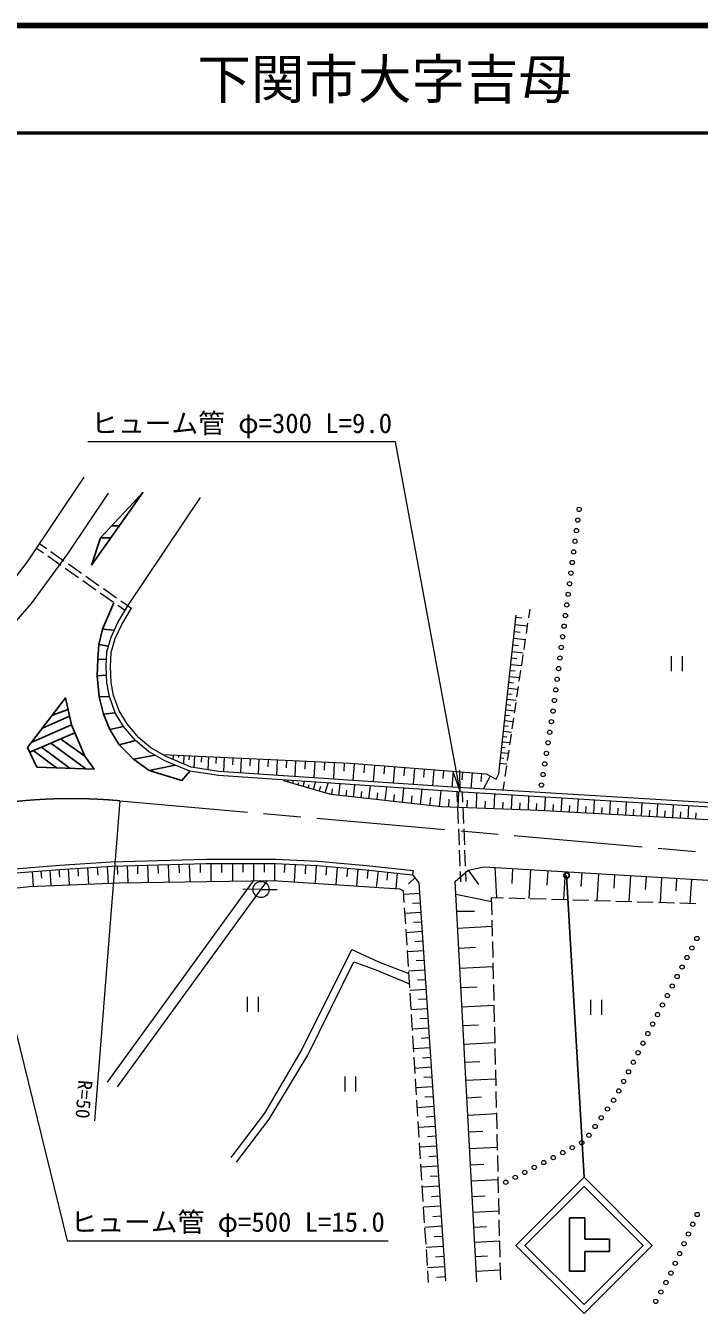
# Model space of a CAD drawing. Units: millimetres, scale not verified. Extents: x 40000 to 680000, y 20000 to 380000.
# Drawn here: x 388966 to 451916, y 260248 to 380000 of the extents above; entities that cross this region are included whole.
import ezdxf
from ezdxf.enums import TextEntityAlignment as Align

# ---------------------------------------------------------------- set-up
doc = ezdxf.new("R2010")
doc.units = ezdxf.units.MM
doc.header["$LTSCALE"] = 1000
doc.linetypes.add('CHAIN', pattern=[18.5, 12, -1.5, 3.5, -1.5])
for name, color, linetype, lineweight in [('M-BMK', 2, 'CHAIN', 13), ('M-STR-HTXT', 7, 'Continuous', 13), ('M-STR-STRC', 7, 'Continuous', 25), ('M-TTL', 2, 'Continuous', 140), ('M-TTL-LINE', 7, 'Continuous', 50), ('M-WORK', 1, 'Continuous', 13)]:
    doc.layers.add(name, color=color, linetype=linetype, lineweight=lineweight)
doc.layers.add('M-TTL-TXT', color=7, linetype='Continuous')
doc.styles.add('ＭＳ ゴシック', font='')
doc.styles.get('ＭＳ ゴシック').set_extended_font_data('MS Gothic')

# ---------------------------------------------------------------- blocks, each defined once
blk = doc.blocks.new('open_arrow')
at = {"color": 0, "linetype": 'Continuous', "lineweight": -2}
blk.add_lwpolyline([(7.5, 1.25), (0, 0), (7.5, -1.25)], dxfattribs=at)

msp = doc.modelspace()

# ---------------------------------------------------------------- linework, layer by layer
at = {"layer": 'M-BMK'}
msp.add_line((397755, 307569), (459977, 302100), dxfattribs=at)
msp.add_arc((393254, 257772), 50000, 84.8357, 126.01993, dxfattribs=at)
at = {"layer": 'M-STR-HTXT'}
msp.add_line((397755, 307569), (395398, 277662), dxfattribs=at)
for points in [[(429579, 308399), (423521, 341102), (394771, 341102)], [(384800, 299094), (392843, 266476), (422843, 266476)]]:
    msp.add_lwpolyline(points, dxfattribs=at)
at = {"layer": 'M-STR-STRC'}
for p, q in [((397021, 333269), (397737, 333280)), ((395971, 332149), (396933, 332147)), ((396157, 323625), (397264, 323509)), ((395805, 322171), (396719, 322027)), ((395698, 320814), (396531, 320775)), ((395636, 319260), (396526, 319309)), ((396799, 317312), (395849, 317275)), ((393068, 315475), (390528, 314357)), ((391465, 315579), (392929, 316116)), ((396256, 315680), (397346, 315795)), ((389352, 312129), (393567, 313925)), ((393244, 314668), (389495, 313011)), ((396819, 314225), (398112, 314529)), ((390452, 312597), (393126, 310609)), ((391336, 312974), (394606, 310553)), ((394511, 311760), (392227, 313354)), ((397694, 312803), (399222, 313215)), ((389670, 312264), (391857, 310658)), ((399055, 311458), (401072, 311830)), ((400493, 310410), (402953, 310912)), ((441139, 272398), (439512, 300595)), ((439779, 268621), (439779, 263636)), ((441218, 268621), (439779, 268621)), ((441218, 266608), (441218, 268621)), ((441218, 266608), (443519, 266608)), ((443519, 266608), (443519, 265457)), ((441218, 263636), (441218, 265457)), ((441218, 265457), (443519, 265457)), ((439779, 263636), (441218, 263636))]:
    msp.add_line(p, q, dxfattribs=at)
for points in [[(395127, 329600), (399927, 336370), (395971, 332149)], [(389147, 312557), (392697, 317185), (393244, 314668), (394511, 311760), (395355, 310524), (390023, 310728)], [(441139, 259670), (447503, 266034), (441139, 272398), (434775, 266034)], [(441139, 260518), (446654, 266034), (441139, 271549), (435623, 266034)]]:
    msp.add_lwpolyline(points, close=True, dxfattribs=at)
msp.add_lwpolyline([(397207, 326086), (396157, 323625), (395805, 322171), (395698, 320814), (395636, 319260), (395849, 317275), (396256, 315680), (396819, 314225), (397694, 312803), (399055, 311458), (400493, 310410), (403574, 309472), (404320, 310338)], dxfattribs=at)
msp.add_circle((439512, 300595), 250, dxfattribs=at)
at = {"layer": 'M-TTL'}
msp.add_line((680000, 380000), (40000, 380000), dxfattribs=at)
at = {"layer": 'M-TTL-LINE'}
msp.add_line((40000, 370000), (680000, 370000), dxfattribs=at)
at = {"layer": 'M-WORK'}
for p, q in [((398503, 325787), (405289, 335915)), ((390624, 330714), (389986, 331163)), ((390911, 331123), (390273, 331572)), ((392547, 329973), (391320, 330836)), ((392260, 329564), (391033, 330427)), ((394184, 328823), (392956, 329686)), ((393896, 328414), (392669, 329276)), ((395532, 327264), (394305, 328126)), ((395820, 327673), (394593, 328535)), ((397168, 326114), (395941, 326976)), ((397456, 326523), (396229, 327385)), ((398215, 325378), (397578, 325826)), ((398503, 325787), (397865, 326235)), ((398503, 325787), (398849, 325586)), ((434773, 324737), (435340, 324675)), ((436061, 325470), (435944, 324681)), ((434628, 323406), (435170, 323347)), ((434699, 324057), (435833, 323933)), ((435870, 324186), (435724, 323197)), ((434489, 322134), (435007, 322078)), ((434557, 322756), (435641, 322638)), ((435650, 322702), (435504, 321713)), ((434421, 321513), (435457, 321400)), ((435430, 321218), (435284, 320229)), ((449293, 321091), (449293, 319691)), ((450343, 319691), (450343, 321091)), ((434229, 319757), (434703, 319705)), ((434291, 320324), (435282, 320216)), ((434356, 320919), (434851, 320865)), ((434108, 318646), (434560, 318597)), ((434167, 319189), (435114, 319085)), ((435210, 319735), (435063, 318746)), ((433992, 317584), (434425, 317537)), ((434049, 318103), (434954, 318004)), ((434990, 318251), (434843, 317262)), ((433881, 316569), (434295, 316523)), ((433936, 317066), (434800, 316971)), ((434770, 316767), (434623, 315778)), ((433719, 315077), (434507, 314991)), ((433773, 315574), (434167, 315531)), ((433827, 316072), (434653, 315981)), ((434550, 315283), (434403, 314294)), ((433610, 314083), (434360, 314001)), ((433664, 314580), (434039, 314539)), ((434330, 313800), (434183, 312810)), ((433447, 312592), (433784, 312555)), ((433501, 313089), (434213, 313012)), ((433556, 313586), (433911, 313547)), ((402745, 311863), (402725, 311442)), ((403245, 311840), (403235, 311629)), ((403744, 311817), (403707, 311029)), ((404243, 311793), (404225, 311400)), ((404743, 311770), (404692, 310686)), ((405394, 311740), (405368, 311198)), ((406044, 311710), (405987, 310488)), ((406777, 311675), (406749, 311064)), ((407510, 311641), (407448, 310301)), ((408315, 311604), (408284, 310933)), ((409119, 311566), (409055, 310191)), ((409944, 311528), (409912, 310840)), ((410769, 311489), (410703, 310080)), ((411615, 311450), (411582, 310745)), ((412460, 311410), (412393, 309965)), ((413328, 311370), (413294, 310647)), ((433339, 311598), (433656, 311563)), ((433393, 312095), (434066, 312022)), ((434110, 312316), (433963, 311327)), ((414195, 311330), (414126, 309847)), ((415085, 311288), (415050, 310547)), ((415974, 311247), (415903, 309727)), ((416886, 311204), (416851, 310444)), ((417798, 311162), (417725, 309603)), ((418733, 311118), (418697, 310339)), ((419668, 311062), (419542, 309480)), ((420617, 310987), (420554, 310196)), ((421567, 310911), (421443, 309351)), ((422503, 310837), (422441, 310057)), ((423440, 310763), (423318, 309223)), ((424364, 310690), (424302, 309920)), ((425287, 310616), (425167, 309098)), ((426198, 310544), (426138, 309785)), ((427110, 310472), (426991, 308974)), ((428008, 310400), (427949, 309652)), ((428907, 310329), (428790, 308852)), ((429793, 310259), (429735, 309520)), ((430680, 310189), (430565, 308740)), ((433284, 311101), (433919, 311032)), ((433890, 310832), (433743, 309843)), ((413448, 309323), (413487, 309458)), ((413929, 309185), (414006, 309454)), ((414409, 309047), (414478, 309285)), ((414890, 308909), (415027, 309385)), ((415370, 308771), (415468, 309113)), ((415851, 308633), (416047, 309316)), ((416956, 308316), (417220, 309236)), ((418234, 308079), (418354, 309159)), ((419601, 307927), (419727, 309066)), ((421042, 307767), (421175, 308968)), ((431548, 310120), (431491, 309395)), ((432371, 309890), (431730, 308670)), ((433670, 309348), (433553, 308559)), ((416403, 308474), (416535, 308935)), ((417586, 308151), (417646, 308691)), ((418917, 308003), (418980, 308573)), ((420321, 307847), (420388, 308447)), ((421801, 307683), (421872, 308316)), ((422561, 307598), (422702, 308864)), ((423362, 307509), (423436, 308177)), ((424163, 307420), (424311, 308755)), ((425007, 307326), (425085, 308030)), ((425851, 307233), (426008, 308640)), ((426742, 307134), (426824, 307875)), ((427632, 307035), (427797, 308518)), ((429248, 308419), (429289, 307459)), ((429378, 306952), (429435, 308408)), ((429750, 308389), (429790, 307454)), ((431081, 306886), (431136, 308305)), ((432741, 306821), (432795, 308205)), ((434359, 306758), (434411, 308107)), ((435936, 306697), (435987, 308011)), ((437482, 306628), (437552, 307916)), ((439016, 306545), (439085, 307824)), ((428504, 306986), (428533, 307714)), ((429311, 306959), (429374, 305461)), ((429811, 306955), (429875, 305456)), ((430229, 306919), (430257, 307629)), ((431911, 306854), (431938, 307545)), ((433550, 306790), (433576, 307464)), ((435147, 306728), (435173, 307385)), ((436709, 306667), (436734, 307312)), ((438249, 306587), (438284, 307226)), ((439777, 306504), (439812, 307138)), ((440539, 306463), (440607, 307732)), ((441294, 306422), (441328, 307052)), ((442049, 306381), (442117, 307640)), ((442798, 306341), (442832, 306965)), ((443548, 306300), (443615, 307549)), ((444291, 306260), (444325, 306880)), ((445035, 306220), (445102, 307459)), ((445772, 306180), (445806, 306795)), ((446510, 306140), (446577, 307370)), ((447242, 306101), (447275, 306711)), ((447974, 306061), (448040, 307281)), ((448701, 306022), (448733, 306627)), ((449427, 305983), (449493, 307193)), ((450869, 305905), (450934, 307106)), ((450148, 305944), (450180, 306545)), ((451584, 305866), (451616, 306462)), ((429396, 304961), (429459, 303463)), ((429896, 304957), (429960, 303458)), ((429481, 302963), (429545, 301464)), ((429981, 302959), (430045, 301460)), ((389565, 300962), (389676, 299586)), ((390390, 301029), (390446, 300341)), ((391216, 301096), (391332, 299656)), ((392080, 301166), (392138, 300446)), ((392945, 301221), (393039, 299727)), ((393841, 301277), (393888, 300531)), ((394737, 301334), (394833, 299803)), ((395656, 301391), (395704, 300626)), ((396574, 301449), (396673, 299880)), ((397516, 301491), (397539, 300705)), ((398459, 301518), (398505, 299935)), ((399409, 301546), (399432, 300754)), ((400359, 301573), (400406, 299963)), ((401325, 301602), (401348, 300796)), ((402291, 301630), (402339, 299991)), ((403274, 301659), (403298, 300839)), ((404258, 301687), (404306, 300020)), ((405258, 301716), (405282, 300883)), ((406258, 301733), (406258, 300049)), ((407269, 301733), (407269, 300891)), ((408279, 301733), (408279, 300079)), ((409272, 301733), (409272, 300906)), ((410264, 301733), (410264, 300108)), ((411239, 301733), (411239, 300920)), ((412214, 301733), (412214, 300125)), ((413178, 301687), (413135, 300884)), ((414141, 301636), (414054, 300005)), ((415120, 301583), (415076, 300768)), ((416098, 301531), (416010, 299877)), ((417089, 301449), (417016, 300624)), ((418079, 301361), (417937, 299750)), ((419046, 301276), (418975, 300471)), ((420012, 301191), (419874, 299624)), ((420952, 301105), (420868, 300322)), ((421891, 301004), (421730, 299502)), ((422792, 300907), (422712, 300156)), ((423693, 300810), (423540, 299384)), ((425166, 301054), (425123, 300656)), ((429566, 300965), (429607, 300005)), ((430067, 300960), (430106, 300026)), ((430311, 301103), (431274, 299751)), ((432794, 301340), (432960, 298540)), ((434469, 301240), (434385, 299845)), ((436143, 301140), (435982, 298450)), ((437757, 301044), (437676, 299699)), ((439371, 300948), (439216, 298354)), ((440927, 300855), (440849, 299558)), ((442483, 300762), (442334, 298262)), ((443983, 300673), (443909, 299423)), ((445483, 300583), (445340, 298173)), ((396620, 281287), (410264, 300108)), ((397535, 280864), (411572, 300127)), ((425332, 300394), (424754, 299807)), ((446930, 300497), (446858, 299292)), ((448376, 300411), (448238, 298087)), ((449771, 300328), (449702, 299166)), ((451165, 300244), (451032, 298004)), ((410961, 299289), (409271, 299323)), ((410961, 299289), (412476, 299292)), ((424347, 298080), (424279, 299150)), ((425783, 298915), (424301, 298816)), ((429157, 298838), (432517, 298158)), ((432546, 296926), (432508, 298554)), ((432508, 298554), (433606, 298521)), ((434106, 298506), (435605, 298462)), ((436105, 298447), (437605, 298402)), ((438104, 298387), (439604, 298343)), ((440103, 298328), (441603, 298284)), ((442103, 298269), (443602, 298224)), ((444102, 298209), (445601, 298165)), ((424474, 296084), (424379, 297581)), ((425901, 297136), (424414, 297037)), ((425842, 298025), (425101, 297976)), ((429242, 297265), (430898, 297265)), ((446101, 298150), (447600, 298106)), ((448100, 298091), (449599, 298046)), ((450099, 298031), (451598, 297987)), ((425960, 296243), (425217, 296194)), ((429328, 295692), (432571, 295869)), ((432594, 294927), (432558, 296427)), ((424601, 294088), (424506, 295585)), ((426020, 295351), (424527, 295252)), ((424728, 292092), (424633, 293589)), ((426138, 293560), (424641, 293460)), ((426079, 294455), (425333, 294406)), ((429430, 293815), (430994, 293900)), ((432641, 292928), (432606, 294427)), ((426198, 292661), (425449, 292612)), ((432688, 290928), (432653, 292428)), ((426258, 291763), (424755, 291663)), ((424854, 290096), (424759, 291593)), ((429532, 291938), (432660, 292109)), ((426377, 289959), (424869, 289859)), ((426318, 290861), (425566, 290811)), ((429631, 290128), (431139, 290210)), ((432736, 288929), (432700, 290428)), ((409680, 289261), (409680, 287861)), ((410730, 287861), (410730, 289261)), ((424981, 288100), (424886, 289597)), ((426438, 289054), (425683, 289004)), ((441742, 288970), (441742, 287570)), ((442792, 287570), (442792, 288970)), ((426498, 288150), (424984, 288049)), ((425108, 286104), (425013, 287601)), ((429729, 288318), (432746, 288482)), ((432783, 286929), (432747, 288429)), ((426618, 286334), (425100, 286233)), ((426558, 287242), (425801, 287191)), ((429824, 286573), (431279, 286652)), ((432830, 284930), (432795, 286429)), ((425235, 284108), (425139, 285605)), ((426679, 285422), (425919, 285372)), ((426739, 284511), (425215, 284410)), ((429919, 284827), (432829, 284985)), ((432877, 282930), (432842, 284430)), ((425361, 282112), (425266, 283609)), ((426861, 282683), (425331, 282581)), ((426800, 283597), (426038, 283546)), ((430011, 283143), (431414, 283220)), ((418783, 281820), (418783, 280420)), ((419833, 280420), (419833, 281820)), ((425488, 280116), (425393, 281613)), ((426921, 281765), (426157, 281715)), ((430103, 281460), (432908, 281613)), ((432925, 280931), (432889, 282430)), ((426982, 280848), (425448, 280746)), ((432972, 278931), (432936, 280431)), ((425615, 278120), (425520, 279617)), ((427043, 279927), (426276, 279876)), ((430191, 279837), (431544, 279910)), ((427105, 279007), (425565, 278905)), ((427166, 278083), (426396, 278032)), ((430280, 278213), (432985, 278360)), ((433019, 276932), (432984, 278432)), ((425741, 276124), (425646, 277621)), ((427227, 277159), (425682, 277057)), ((430365, 276647), (431670, 276718)), ((425868, 274128), (425773, 275625)), ((427289, 276232), (426516, 276181)), ((433066, 274933), (433031, 276432)), ((427350, 275305), (425800, 275202)), ((427412, 274375), (426637, 274324)), ((430450, 275082), (433060, 275224)), ((433114, 272933), (433078, 274433)), ((425995, 272132), (425900, 273629)), ((427474, 273445), (425918, 273342)), ((430532, 273572), (431791, 273640)), ((427536, 272511), (426758, 272460)), ((430614, 272062), (433131, 272199)), ((433161, 270934), (433125, 272433)), ((426122, 270136), (426027, 271633)), ((427598, 271578), (426037, 271474)), ((427660, 270641), (426879, 270590)), ((430694, 270606), (431907, 270672)), ((426248, 268140), (426153, 269637)), ((427722, 269705), (426156, 269601)), ((433208, 268934), (433173, 270434)), ((427784, 268765), (427001, 268713)), ((430773, 269149), (433200, 269281)), ((433255, 266935), (433220, 268434)), ((427847, 267825), (426275, 267721)), ((426375, 266144), (426280, 267641)), ((430849, 267745), (432020, 267809)), ((427972, 265939), (426395, 265834)), ((427909, 266882), (427124, 266830)), ((430926, 266341), (433266, 266468)), ((433303, 264935), (433267, 266435)), ((426502, 264148), (426407, 265645)), ((428035, 264992), (427246, 264940)), ((431000, 264986), (432128, 265048)), ((428098, 264046), (426515, 263941)), ((426601, 262579), (426534, 263649)), ((431073, 263632), (433331, 263755)), ((433353, 262808), (433315, 264435)), ((428161, 263096), (427369, 263044))]:
    msp.add_line(p, q, dxfattribs=at)
for points in [[(331620, 284561), (338459, 288529), (345917, 293208), (354607, 299189), (363438, 305592), (374485, 314563), (381592, 320931), (383474, 322837), (386781, 326824), (389150, 329896), (394450, 337800)], [(177242, 269787), (302523, 274431), (308609, 274994), (314098, 275838), (318149, 276805), (323737, 278406), (328170, 279954), (331653, 281608), (335840, 283860), (344354, 288996), (362191, 301239), (368348, 305989), (377249, 313482), (381787, 317493), (385200, 321046), (389527, 326007), (392975, 330757), (396704, 336315)], [(484684, 305063), (429322, 308415), (406978, 309932), (404320, 310338), (401974, 311323), (400442, 312183), (399222, 313215), (398112, 314529), (397346, 315795), (396799, 317312), (396548, 318594), (396502, 320111), (396564, 321502), (396971, 322878), (397596, 324223), (398503, 325787)], [(484708, 305462), (429348, 308814), (407022, 310329), (404429, 310726), (402150, 311683), (400671, 312513), (399506, 313499), (398438, 314763), (397709, 315968), (397185, 317419), (396947, 318639), (396902, 320108), (396962, 321436), (397346, 322737), (397951, 324038), (398849, 325586)], [(401746, 311910), (419291, 311092), (432003, 310084), (432941, 309591), (433176, 310107), (434794, 324930)], [(508934, 298845), (506487, 300093), (504314, 300953), (502187, 301672), (500264, 302188), (499170, 302470), (497661, 302814), (495198, 303165), (491867, 303517), (488678, 303634), (484690, 303916), (469820, 304760), (457296, 305558), (436890, 306660), (427837, 307012), (417494, 308161), (413084, 309428)], [(329179, 270645), (332556, 272170), (340108, 276321), (347145, 280848), (352539, 284788), (359013, 289432), (366436, 293947), (369884, 295871), (374223, 297841), (377952, 299201), (381048, 300210), (384074, 300796), (387193, 301171), (392118, 301570), (396973, 301875), (405816, 302133), (412336, 302133), (416276, 301922), (420803, 301523), (425166, 301054)], [(329323, 270272), (332735, 271812), (340313, 275977), (347371, 280518), (352774, 284464), (359233, 289098), (366637, 293602), (370064, 295513), (374374, 297470), (378082, 298823), (381148, 299822), (384136, 300401), (387233, 300773), (392147, 301171), (396992, 301475), (405822, 301733), (412325, 301733), (416248, 301523), (420764, 301125), (425123, 300656)], [(425123, 300656), (425717, 299912), (428185, 262737)], [(431128, 262633), (429091, 300039), (430311, 301103), (431796, 301400), (483054, 298343), (483554, 298093), (483539, 297733), (481209, 293249)], [(358324, 288446), (363782, 290072), (370748, 294106), (375978, 296428), (380552, 298234), (383765, 298985), (389324, 299571), (397697, 299923), (412074, 300134), (423895, 299360), (424279, 299150)], [(408160, 274250), (411302, 278390), (414727, 284254), (419441, 293682), (421951, 292533), (424769, 291444)], [(408670, 273810), (411719, 277821), (415331, 283825), (419623, 292527), (421687, 291776), (424830, 290476)]]:
    msp.add_lwpolyline(points, dxfattribs=at)
for centre, radius in [((440683, 334801), 200), ((440427, 332818), 200), ((440555, 333809), 200), ((440298, 331826), 200), ((440170, 330834), 200), ((440042, 329842), 200), ((439913, 328851), 200), ((439656, 326867), 200), ((439785, 327859), 200), ((439528, 325876), 200), ((439400, 324884), 200), ((439271, 323892), 200), ((439143, 322900), 200), ((438886, 320917), 200), ((439014, 321909), 200), ((438758, 319925), 200), ((438629, 318934), 200), ((438501, 317942), 200), ((438243, 315958), 200), ((438372, 316950), 200), ((438088, 314971), 200), ((437932, 313983), 200), ((437776, 312995), 200), ((437620, 312007), 200), ((437309, 310032), 200), ((437465, 311019), 200), ((437153, 309044), 200), ((410961, 299289), 750), ((451682, 294712), 200), ((451222, 293824), 200), ((450302, 292048), 200), ((450762, 292936), 200), ((449842, 291160), 200), ((449382, 290272), 200), ((448462, 288496), 200), ((448922, 289384), 200), ((448004, 287607), 200), ((447552, 286715), 200), ((446648, 284931), 200), ((447100, 285823), 200), ((446196, 284039), 200), ((445744, 283147), 200), ((444841, 281363), 200), ((445293, 282255), 200), ((444389, 280471), 200), ((443902, 279600), 200), ((442751, 277964), 200), ((443327, 278782), 200), ((442175, 277147), 200), ((440921, 275629), 200), ((441599, 276329), 200), ((438260, 274243), 200), ((439147, 274705), 200), ((440034, 275167), 200), ((435600, 272857), 200), ((436486, 273319), 200), ((437373, 273781), 200), ((433826, 271933), 200), ((434713, 272395), 200), ((451711, 268926), 200), ((450893, 267101), 200), ((451302, 268013), 200), ((450484, 266189), 200), ((450074, 265276), 200), ((449256, 263451), 200), ((449665, 264364), 200), ((448792, 262566), 200), ((448317, 261686), 200), ((447843, 260805), 200)]:
    msp.add_circle(centre, radius, dxfattribs=at)

# ---------------------------------------------------------------- block references
at = {"layer": 'M-STR-HTXT', "xscale": 267, "yscale": 267, "rotation": 100.5}
msp.add_blockref('open_arrow', (429579, 308399), dxfattribs=at)

# ---------------------------------------------------------------- texts
at = {"layer": 'M-STR-HTXT', "style": 'ＭＳ ゴシック'}
for s, p in [('ヒューム管 φ=300 L=9.0', (409146, 342852)), ('ヒューム管 φ=500 L=15.0', (407843, 268226))]:
    msp.add_text(s, height=1833, dxfattribs=at).set_placement(p, align=Align.MIDDLE_CENTER)
msp.add_text('R=50', height=1320, rotation=265.493, dxfattribs=at).set_placement((394417, 279681), align=Align.MIDDLE_CENTER)
at = {"layer": 'M-TTL-TXT', "style": 'ＭＳ ゴシック'}
msp.add_text('下関市大字吉母', height=3666, dxfattribs=at).set_placement((405024, 375000), align=Align.MIDDLE_LEFT)

doc.saveas('drawing.dxf')
